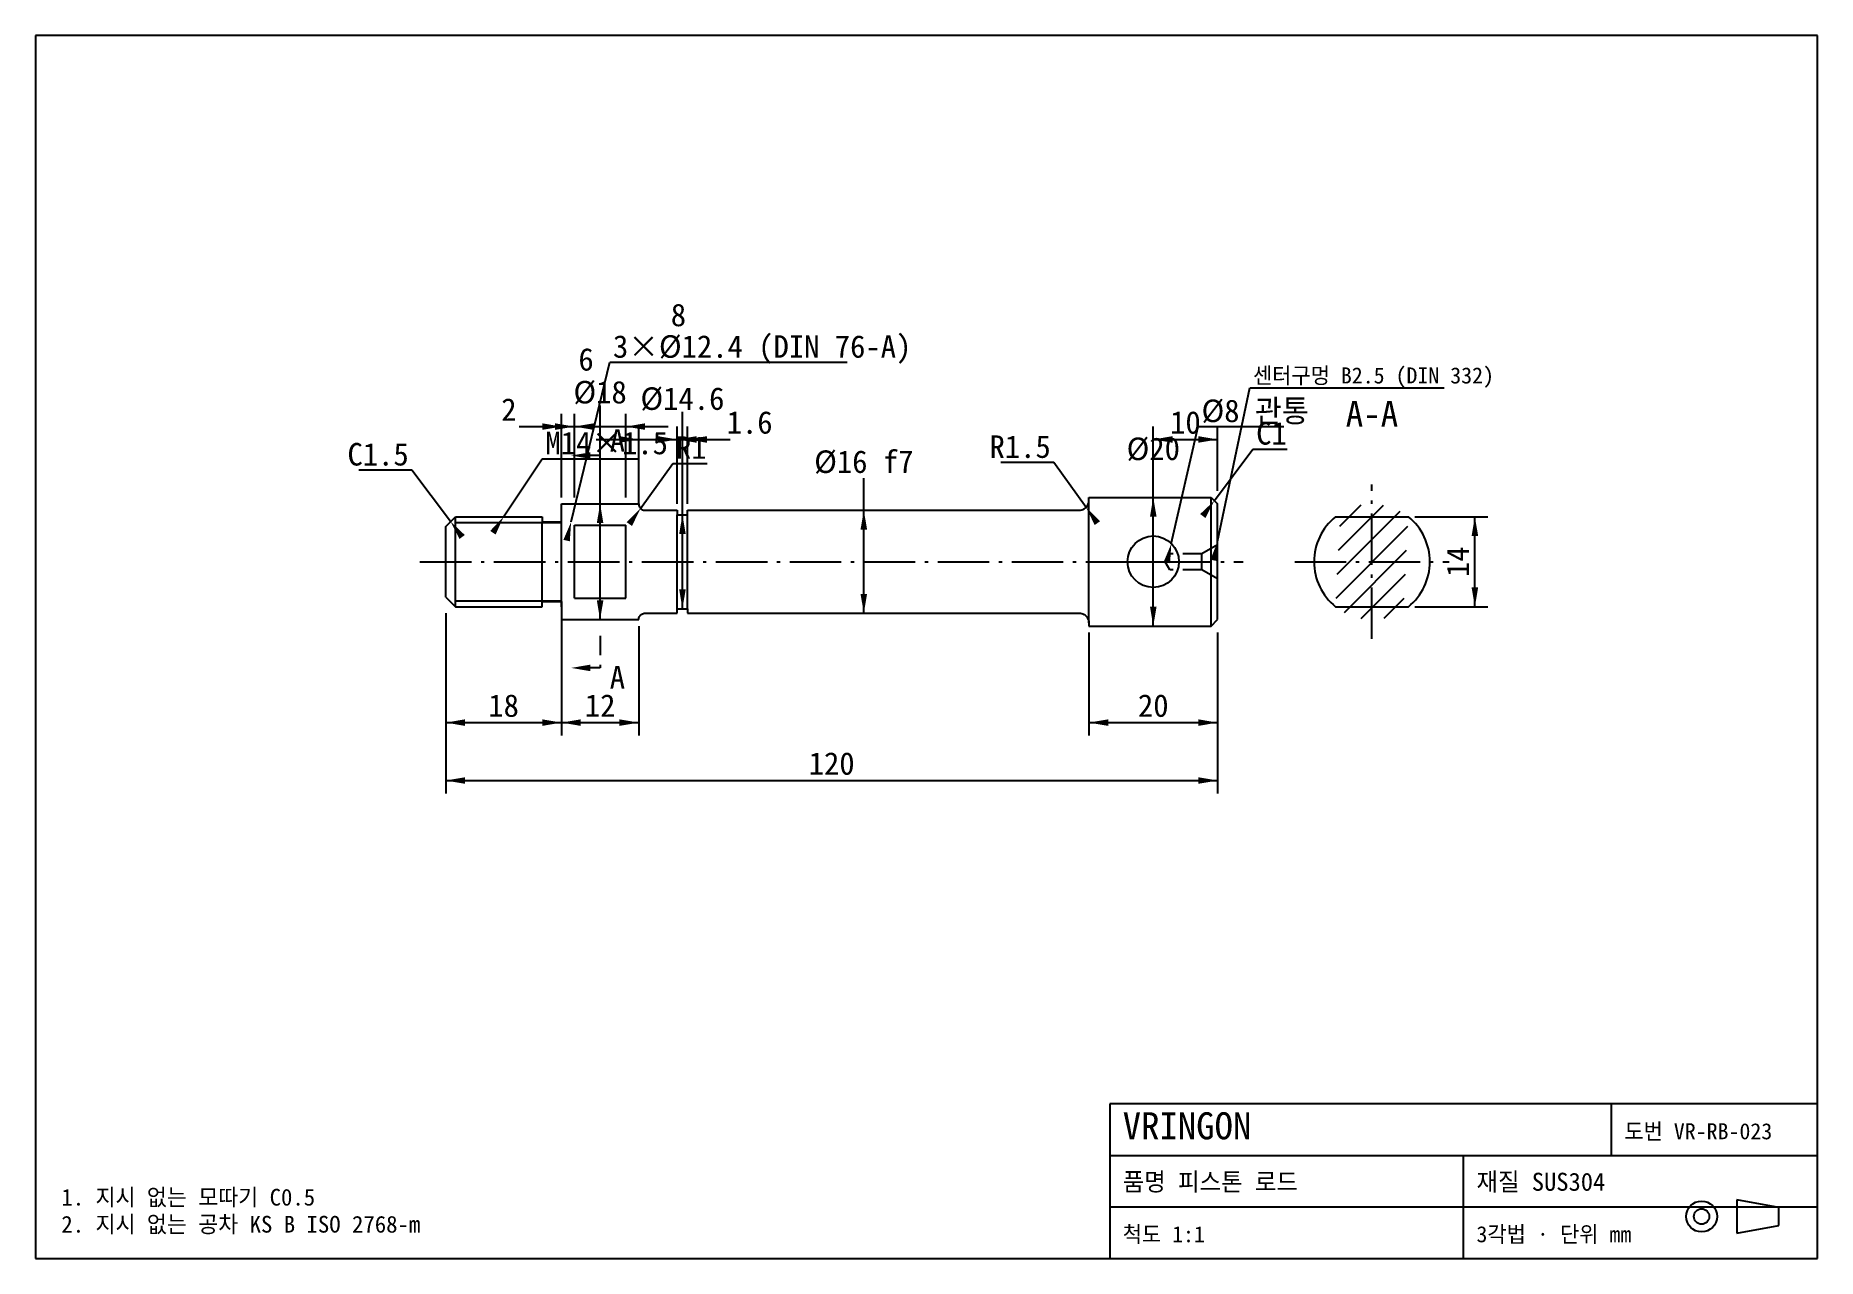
# Model space of a CAD drawing. Header units: millimetres. Extents: x 10 to 287, y 10 to 200.
import ezdxf
from ezdxf.enums import TextEntityAlignment as Align

# ---------------------------------------------------------------- set-up
doc = ezdxf.new("R2010")
doc.units = ezdxf.units.MM
doc.linetypes.add('CENTER', pattern=[11.5, 8, -1.5, 0.5, -1.5])
doc.linetypes.add('DASHED', pattern=[4.5, 3, -1.5])
for name, color, linetype in [('CENTER', 1, 'CENTER'), ('CUT', 5, 'DASHED'), ('DIM', 3, 'CONTINUOUS'), ('FRAME', 7, 'CONTINUOUS'), ('HATCH', 8, 'CONTINUOUS'), ('HIDDEN', 8, 'DASHED'), ('OUTLINE', 7, 'CONTINUOUS'), ('TEXT', 7, 'CONTINUOUS'), ('THIN', 7, 'CONTINUOUS')]:
    doc.layers.add(name, color=color, linetype=linetype)

msp = doc.modelspace()

# ---------------------------------------------------------------- linework, layer by layer
at = {"layer": 'CENTER'}
for p, q in [((217.755, 106.25), (217.755, 130.25)), ((183.755, 112.25), (183.755, 124.25)), ((69.755, 118.25), (197.755, 118.25)), ((177.755, 118.25), (189.755, 118.25)), ((205.755, 118.25), (229.755, 118.25))]:
    msp.add_line(p, q, dxfattribs=at)
at = {"layer": 'CUT'}
for p, q in [((97.755, 134.75), (94.755, 134.75)), ((97.755, 129.75), (97.755, 134.75)), ((97.755, 106.75), (97.755, 101.75)), ((97.755, 101.75), (94.755, 101.75))]:
    msp.add_line(p, q, dxfattribs=at)
at = {"layer": 'DIM'}
for p, q in [((93.255, 124.45), (99.255, 149.25)), ((99.255, 149.25), (136.165, 149.25)), ((193.755, 121.4), (198.755, 145.25)), ((198.755, 145.25), (229.005, 145.25)), ((97.755, 132.25), (97.755, 142.55)), ((110.555, 131.25), (110.555, 141.55)), ((85.155, 139.25), (100.355, 139.25)), ((87.155, 139.25), (108.355, 139.25)), ((91.755, 128.25), (91.755, 141.25)), ((93.755, 128.25), (93.755, 141.25)), ((93.755, 128.25), (93.755, 141.25)), ((101.755, 128.25), (101.755, 141.25)), ((103.755, 127.25), (103.755, 139.25)), ((109.755, 127.25), (109.755, 139.25)), ((109.755, 127.25), (109.755, 139.25)), ((111.355, 127.25), (111.355, 139.25)), ((183.755, 129.25), (183.755, 139.25)), ((186.555, 121.05), (190.755, 139.25)), ((190.755, 139.25), (204.04, 139.25)), ((193.755, 129.25), (193.755, 139.25)), ((97.155, 137.25), (116.355, 137.25)), ((103.155, 137.25), (117.955, 137.25)), ((183.755, 137.25), (193.755, 137.25)), ((193.255, 127.75), (199.255, 135.75)), ((199.255, 135.75), (204.595, 135.75)), ((82.755, 125.25), (88.755, 134.25)), ((88.755, 134.25), (103.58, 134.25)), ((104.045, 126.54), (109.045, 133.54)), ((109.045, 133.54), (114.385, 133.54)), ((168.32, 133.685), (160.04, 133.685)), ((173.32, 126.685), (168.32, 133.685)), ((183.755, 108.25), (183.755, 133.25)), ((68.505, 132.5), (60.225, 132.5)), ((74.505, 124.5), (68.505, 132.5)), ((97.755, 109.25), (97.755, 132.25)), ((110.555, 110.95), (110.555, 131.25)), ((138.755, 110.25), (138.755, 131.25)), ((224.412, 125.25), (235.755, 125.25)), ((233.755, 111.25), (233.755, 125.25)), ((224.412, 111.25), (235.755, 111.25)), ((73.755, 110.25), (73.755, 91.25)), ((91.755, 110.25), (91.755, 91.25)), ((91.755, 108.25), (91.755, 91.25)), ((103.755, 108.25), (103.755, 91.25)), ((73.755, 107.25), (73.755, 82.25)), ((173.755, 107.25), (173.755, 91.25)), ((193.755, 107.25), (193.755, 91.25)), ((193.755, 107.25), (193.755, 82.25)), ((73.755, 93.25), (91.755, 93.25)), ((91.755, 93.25), (103.755, 93.25)), ((173.755, 93.25), (193.755, 93.25)), ((73.755, 84.25), (193.755, 84.25))]:
    msp.add_line(p, q, dxfattribs=at)
for points in [[(91.755, 139.25), (88.755, 138.74), (88.755, 139.76)], [(93.755, 139.25), (90.755, 138.74), (90.755, 139.76)], [(93.755, 139.25), (96.755, 139.76), (96.755, 138.74)], [(101.755, 139.25), (104.755, 139.76), (104.755, 138.74)], [(103.755, 137.25), (100.755, 136.74), (100.755, 137.76)], [(109.755, 137.25), (106.755, 136.74), (106.755, 137.76)], [(109.755, 137.25), (112.755, 137.76), (112.755, 136.74)], [(111.355, 137.25), (114.355, 137.76), (114.355, 136.74)], [(183.755, 137.25), (186.755, 137.76), (186.755, 136.74)], [(193.755, 137.25), (190.755, 136.74), (190.755, 137.76)], [(93.255, 134.75), (96.255, 135.26), (96.255, 134.24)], [(183.755, 128.25), (184.265, 125.25), (183.245, 125.25)], [(193.255, 127.75), (191.863, 125.044), (191.047, 125.656)], [(82.755, 125.25), (81.515, 122.471), (80.667, 123.037)], [(97.755, 127.25), (98.265, 124.25), (97.245, 124.25)], [(104.045, 126.54), (102.716, 123.802), (101.886, 124.395)], [(110.555, 125.55), (111.065, 122.55), (110.045, 122.55)], [(138.755, 126.25), (139.265, 123.25), (138.245, 123.25)], [(173.32, 126.685), (175.479, 124.54), (174.649, 123.947)], [(233.755, 125.25), (234.265, 122.25), (233.245, 122.25)], [(74.505, 124.5), (76.713, 122.406), (75.897, 121.794)], [(93.255, 124.45), (93.045, 121.414), (92.054, 121.654)], [(186.555, 121.05), (186.377, 118.012), (185.383, 118.242)], [(193.755, 121.4), (193.639, 118.359), (192.64, 118.568)], [(110.555, 110.95), (110.045, 113.95), (111.065, 113.95)], [(233.755, 111.25), (233.245, 114.25), (234.265, 114.25)], [(97.755, 109.25), (97.245, 112.25), (98.265, 112.25)], [(138.755, 110.25), (138.245, 113.25), (139.265, 113.25)], [(183.755, 108.25), (183.245, 111.25), (184.265, 111.25)], [(93.255, 101.75), (96.255, 102.26), (96.255, 101.24)], [(73.755, 93.25), (76.755, 93.76), (76.755, 92.74)], [(91.755, 93.25), (88.755, 92.74), (88.755, 93.76)], [(91.755, 93.25), (94.755, 93.76), (94.755, 92.74)], [(103.755, 93.25), (100.755, 92.74), (100.755, 93.76)], [(173.755, 93.25), (176.755, 93.76), (176.755, 92.74)], [(193.755, 93.25), (190.755, 92.74), (190.755, 93.76)], [(73.755, 84.25), (76.755, 84.76), (76.755, 83.74)], [(193.755, 84.25), (190.755, 83.74), (190.755, 84.76)]]:
    msp.add_solid(points, dxfattribs=at)
at = {"layer": 'FRAME'}
for p, q in [((287, 200), (10, 200)), ((10, 200), (10, 10)), ((287, 10), (287, 200)), ((287, 34), (177, 34)), ((177, 34), (177, 10)), ((255, 26), (255, 34)), ((287, 10), (287, 34)), ((177, 26), (287, 26)), ((232, 10), (232, 26)), ((177, 18), (287, 18)), ((281, 17.9), (274.5, 19.1)), ((274.5, 19.1), (274.5, 13.9)), ((281, 15.1), (281, 17.9)), ((274.5, 13.9), (281, 15.1)), ((10, 10), (287, 10)), ((177, 10), (287, 10))]:
    msp.add_line(p, q, dxfattribs=at)
for radius in [2.4, 1.2]:
    msp.add_circle((269, 16.5), radius, dxfattribs=at)
at = {"layer": 'HATCH'}
for p, q in [((212.358, 116.311), (222.142, 126.095)), ((212.55, 120.038), (219.566, 127.054)), ((212.741, 123.765), (216.053, 127.077)), ((212.167, 112.584), (223.335, 123.752)), ((213.467, 110.348), (223.143, 120.025)), ((216.073, 109.419), (222.952, 116.298)), ((219.655, 109.465), (222.76, 112.57))]:
    msp.add_line(p, q, dxfattribs=at)
at = {"layer": 'HIDDEN'}
for p, q in [((186.33, 119.5), (185.579, 118.25)), ((191.33, 119.5), (186.33, 119.5)), ((193.755, 120.9), (191.33, 119.5)), ((191.33, 117), (191.33, 119.5)), ((186.33, 117), (185.579, 118.25)), ((191.33, 117), (186.33, 117)), ((193.755, 115.6), (191.33, 117))]:
    msp.add_line(p, q, dxfattribs=at)
at = {"layer": 'OUTLINE'}
for p, q in [((173.704, 127.362), (173.742, 127.554)), ((173.742, 127.554), (173.755, 127.75)), ((173.755, 127.75), (173.755, 128.25)), ((173.755, 128.25), (192.755, 128.25)), ((173.755, 108.75), (173.755, 127.75)), ((192.755, 128.25), (193.755, 127.25)), ((192.755, 108.25), (192.755, 128.25)), ((192.755, 108.25), (192.755, 128.25)), ((73.755, 123.75), (75.255, 125.25)), ((75.255, 125.25), (88.755, 125.25)), ((75.255, 111.25), (75.255, 125.25)), ((75.255, 111.25), (75.255, 125.25)), ((88.755, 125.25), (88.755, 124.45)), ((91.755, 124.45), (91.755, 127.25)), ((91.755, 127.25), (103.755, 127.25)), ((91.755, 111.25), (91.755, 125.25)), ((103.755, 127.25), (103.764, 127.119)), ((103.764, 127.119), (103.789, 126.991)), ((103.789, 126.991), (103.831, 126.867)), ((103.831, 126.867), (103.889, 126.75)), ((103.889, 126.75), (103.962, 126.641)), ((103.962, 126.641), (104.048, 126.543)), ((104.048, 126.543), (104.146, 126.457)), ((104.146, 126.457), (104.255, 126.384)), ((104.255, 126.384), (104.372, 126.326)), ((104.372, 126.326), (104.496, 126.284)), ((104.496, 126.284), (104.624, 126.259)), ((104.624, 126.259), (104.755, 126.25)), ((104.755, 126.25), (109.755, 126.25)), ((109.755, 126.25), (109.755, 125.55)), ((109.755, 125.55), (111.355, 125.55)), ((109.755, 110.95), (109.755, 125.55)), ((111.355, 125.55), (111.355, 126.25)), ((111.355, 126.25), (172.255, 126.25)), ((111.355, 110.95), (111.355, 125.55)), ((172.255, 126.25), (172.451, 126.263)), ((172.451, 126.263), (172.643, 126.301)), ((172.643, 126.301), (172.829, 126.364)), ((172.829, 126.364), (173.005, 126.451)), ((173.005, 126.451), (173.168, 126.56)), ((173.168, 126.56), (173.316, 126.689)), ((173.316, 126.689), (173.445, 126.837)), ((173.445, 126.837), (173.554, 127)), ((173.554, 127), (173.641, 127.176)), ((173.641, 127.176), (173.704, 127.362)), ((193.755, 109.25), (193.755, 127.25)), ((212.098, 125.25), (223.412, 125.25)), ((73.755, 112.75), (73.755, 123.75)), ((88.755, 124.45), (91.755, 124.45)), ((88.755, 112.05), (88.755, 124.45)), ((91.755, 112.05), (91.755, 124.45)), ((93.755, 123.907), (101.755, 123.907)), ((93.755, 112.593), (93.755, 123.907)), ((101.755, 112.593), (101.755, 123.907)), ((73.755, 112.75), (75.255, 111.25)), ((75.255, 111.25), (88.755, 111.25)), ((88.755, 111.25), (88.755, 112.05)), ((88.755, 112.05), (91.755, 112.05)), ((91.755, 112.05), (91.755, 109.25)), ((93.755, 112.593), (101.755, 112.593)), ((109.755, 110.25), (109.755, 110.95)), ((109.755, 110.95), (111.355, 110.95)), ((111.355, 110.95), (111.355, 110.25)), ((212.098, 111.25), (223.412, 111.25)), ((91.755, 109.25), (103.755, 109.25)), ((103.755, 109.25), (103.764, 109.381)), ((103.764, 109.381), (103.789, 109.509)), ((103.789, 109.509), (103.831, 109.633)), ((103.831, 109.633), (103.889, 109.75)), ((103.889, 109.75), (103.962, 109.859)), ((103.962, 109.859), (104.048, 109.957)), ((104.048, 109.957), (104.146, 110.043)), ((104.146, 110.043), (104.255, 110.116)), ((104.255, 110.116), (104.372, 110.174)), ((104.372, 110.174), (104.496, 110.216)), ((104.496, 110.216), (104.624, 110.241)), ((104.624, 110.241), (104.755, 110.25)), ((104.755, 110.25), (109.755, 110.25)), ((111.355, 110.25), (172.255, 110.25)), ((172.255, 110.25), (172.451, 110.237)), ((172.451, 110.237), (172.643, 110.199)), ((172.643, 110.199), (172.829, 110.136)), ((172.829, 110.136), (173.005, 110.049)), ((173.005, 110.049), (173.168, 109.94)), ((173.168, 109.94), (173.316, 109.811)), ((173.316, 109.811), (173.445, 109.663)), ((173.445, 109.663), (173.554, 109.5)), ((173.554, 109.5), (173.641, 109.324)), ((173.641, 109.324), (173.704, 109.138)), ((173.704, 109.138), (173.742, 108.946)), ((173.742, 108.946), (173.755, 108.75)), ((173.755, 108.75), (173.755, 108.25)), ((173.755, 108.25), (192.755, 108.25)), ((192.755, 108.25), (193.755, 109.25))]:
    msp.add_line(p, q, dxfattribs=at)
msp.add_circle((183.755, 118.25), 4, dxfattribs=at)
for start, end in [(128.942, 231.058), (308.942, 51.058)]:
    msp.add_arc((217.755, 118.25), 9, start, end, dxfattribs=at)
at = {"layer": 'THIN'}
for p, q in [((75.255, 124.33), (91.755, 124.33)), ((75.255, 112.17), (91.755, 112.17))]:
    msp.add_line(p, q, dxfattribs=at)

# ---------------------------------------------------------------- texts
at = {"layer": 'TEXT'}
for s, height, p in [('8', 3.5, (109.935, 154.85)), ('6', 3.5, (95.575, 147.95)), ('%%c18', 3.5, (97.755, 142.85)), ('%%c14.6', 3.5, (110.555, 141.85)), ('2', 3.5, (83.575, 140.15)), ('1.6', 3.5, (121.005, 138.15)), ('10', 3.5, (188.755, 138.15)), ('A-A', 4, (217.755, 139.25)), ('%%c16 f7', 3.5, (138.755, 132.05)), ('%%c20', 3.5, (183.755, 134.05)), ('18', 3.5, (82.755, 94.15)), ('12', 3.5, (97.755, 94.15)), ('20', 3.5, (183.755, 94.15)), ('120', 3.5, (133.755, 85.15))]:
    msp.add_text(s, height=height, dxfattribs=at).set_placement(p, align=Align.CENTER)
for s, height, p in [('3×%%c12.4 (DIN 76-A)', 3.5, (99.755, 149.95)), ('센터구멍 B2.5 (DIN 332)', 2.5, (199.255, 145.95)), ('%%c8 관통', 3.5, (191.255, 139.95)), ('A', 3.5, (99.255, 135.35)), ('C1', 3.5, (199.755, 136.45)), ('M14×1.5', 3.5, (89.255, 134.95)), ('R1', 3.5, (109.545, 134.24)), ('A', 3.5, (99.255, 98.55)), ('VRINGON', 4.2, (179, 28.5)), ('도번 VR-RB-023', 2.5, (257, 28.5)), ('품명 피스톤 로드', 2.8, (179, 20.5)), ('재질 SUS304', 2.8, (234, 20.5)), ('1. 지시 없는 모따기 C0.5', 2.6, (14, 18.2)), ('2. 지시 없는 공차 KS B ISO 2768-m', 2.6, (14, 14)), ('척도 1:1', 2.5, (179, 12.5)), ('3각법 · 단위 mm', 2.5, (234, 12.5))]:
    msp.add_text(s, height=height, dxfattribs=at).set_placement(p)
for s, p in [('C1.5', (68.005, 133.2)), ('R1.5', (167.82, 134.385))]:
    msp.add_text(s, height=3.5, dxfattribs=at).set_placement(p, align=Align.RIGHT)
msp.add_text('14', height=3.5, rotation=90, dxfattribs=at).set_placement((232.855, 118.25), align=Align.CENTER)

doc.saveas('drawing.dxf')
